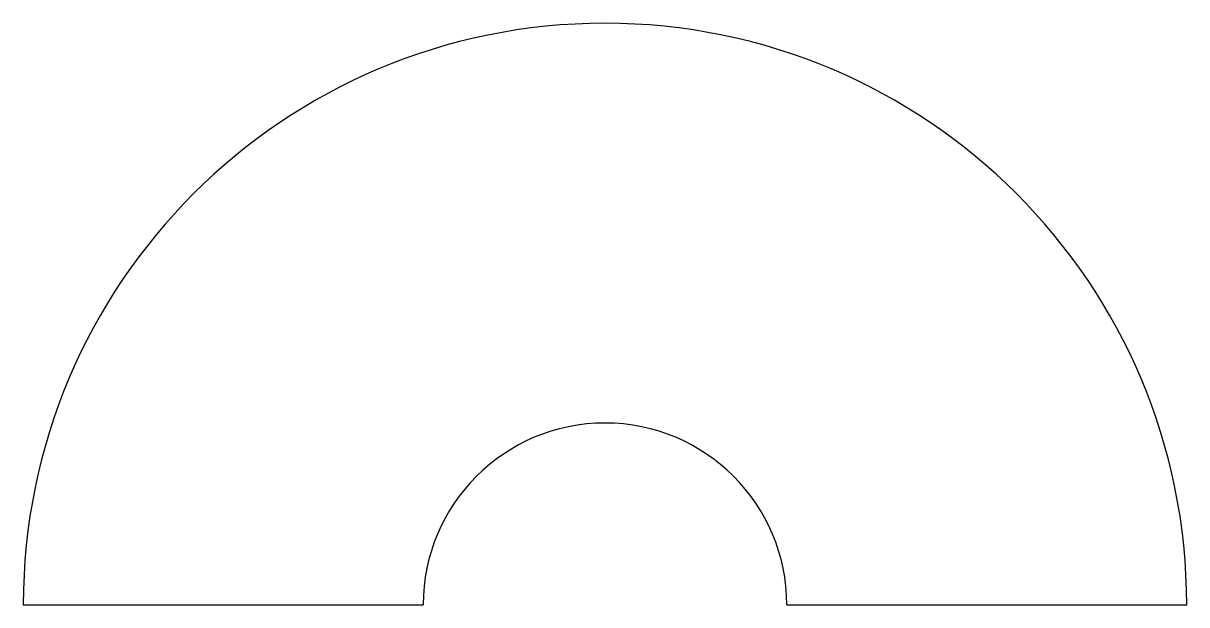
# Model space of a CAD drawing. Extents: x 27 to 35, y 0 to 4.
import ezdxf

# ---------------------------------------------------------------- set-up
doc = ezdxf.new("R2010")
doc.units = 0
doc.header["$MEASUREMENT"] = 0
doc.layers.add('VISIBLE', color=7, linetype='CONTINUOUS')

msp = doc.modelspace()

# ---------------------------------------------------------------- linework, layer by layer
at = {"layer": 'VISIBLE'}
for p, q in [((27, 0), (29.75, 0)), ((32.25, 0), (35, 0))]:
    msp.add_line(p, q, dxfattribs=at)
for radius in [4, 1.25]:
    msp.add_arc((31, 0), radius, 0, 180, dxfattribs=at)

doc.saveas('drawing.dxf')
